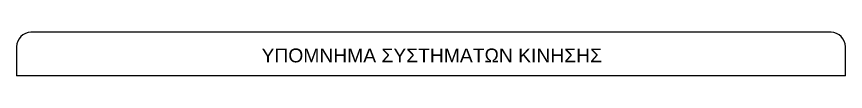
# Model space of a CAD drawing. Header units: metres. Extents: x -11 to 85, y -301 to 135.
# Drawn here: x 64.15 to 72.56, y -172.06 to -171.62 of the extents above; entities that cross this region are included whole.
import ezdxf
from ezdxf.enums import TextEntityAlignment as Align

# ---------------------------------------------------------------- set-up
doc = ezdxf.new("R2010")
doc.units = ezdxf.units.M
doc.header["$LTSCALE"] = 0.036
doc.layers.add('mihanologika text', color=20, linetype='Continuous')
doc.styles.add('TSK_OM', font='arial.ttf')

msp = doc.modelspace()

# ---------------------------------------------------------------- linework, layer by layer
at = {"layer": 'mihanologika text'}
for p, q in [((72.4108, -171.6204), (64.2918, -171.6204)), ((64.1459, -171.7663), (64.1459, -172.0593)), ((72.5567, -172.0593), (72.5567, -171.7663)), ((72.5567, -172.0593), (64.1459, -172.0593))]:
    msp.add_line(p, q, dxfattribs=at)
for centre, start, end in [((64.2918, -171.7663), 90, 180), ((72.4108, -171.7663), 0, 90)]:
    msp.add_arc(centre, 0.1459, start, end, dxfattribs=at)

# ---------------------------------------------------------------- texts
at = {"layer": 'mihanologika text', "style": 'TSK_OM'}
msp.add_text('ΥΠΟΜΝΗΜΑ ΣΥΣΤΗΜΑΤΩΝ ΚΙΝΗΣΗΣ', height=0.14, dxfattribs=at).set_placement((68.359, -171.9243), align=Align.CENTER)

doc.saveas('drawing.dxf')
